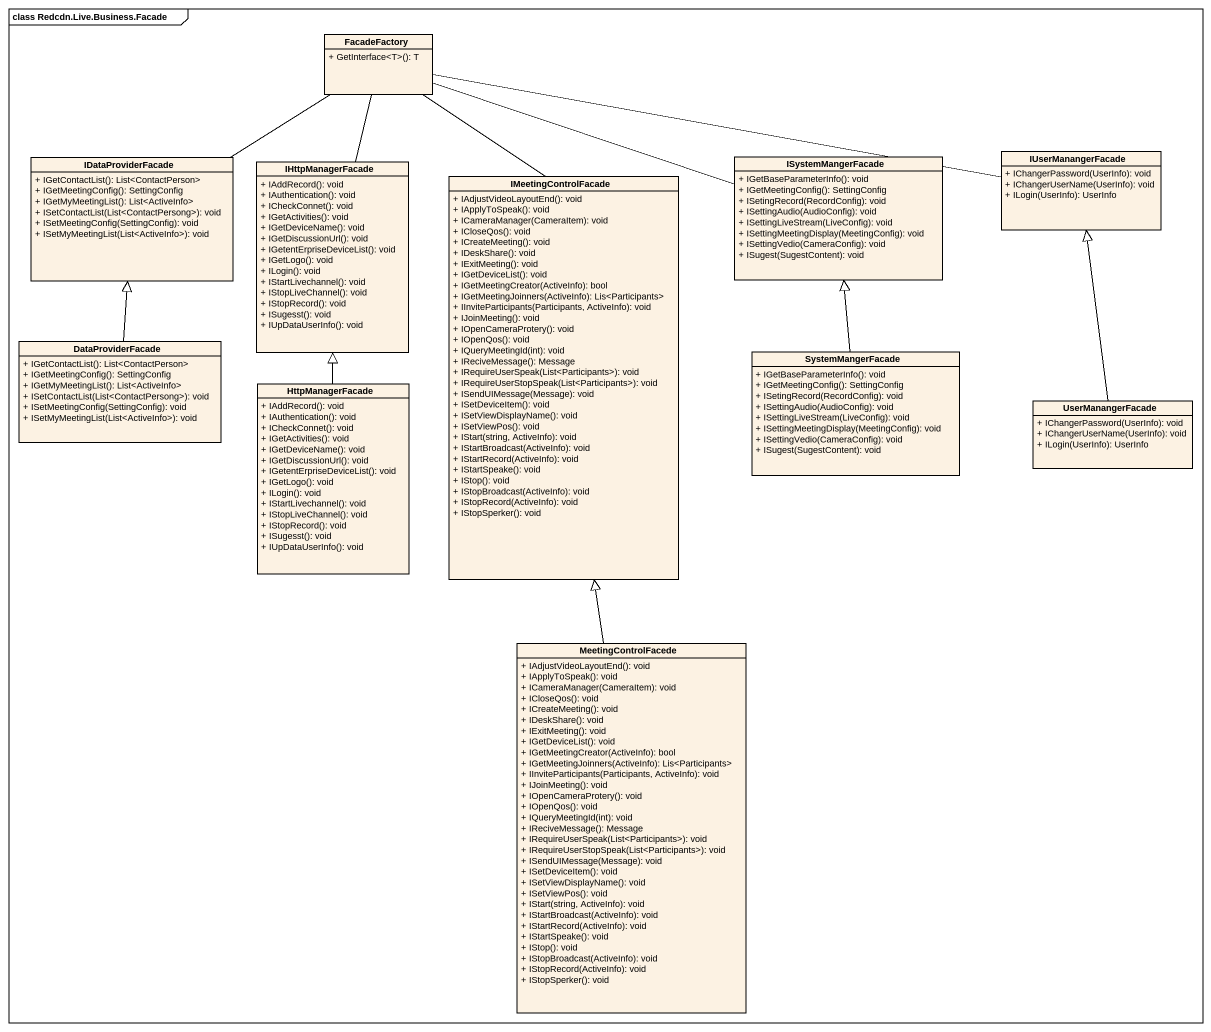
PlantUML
@startuml
mainframe class Redcdn.Live.Business.Facade
hide circle
hide empty members
skinparam classAttributeIconSize 0
class FacadeFactory {
  + GetInterface<T>(): T
}
class IDataProviderFacade {
  + IGetContactList(): List<ContactPerson>
  + IGetMeetingConfig(): SettingConfig
  + IGetMyMeetingList(): List<ActiveInfo>
  + ISetContactList(List<ContactPersong>): void
  + ISetMeetingConfig(SettingConfig): void
  + ISetMyMeetingList(List<ActiveInfo>): void
}
class ISystemMangerFacade {
  + IGetBaseParameterInfo(): void
  + IGetMeetingConfig(): SettingConfig
  + ISetingRecord(RecordConfig): void
  + ISettingAudio(AudioConfig): void
  + ISettingLiveStream(LiveConfig): void
  + ISettingMeetingDisplay(MeetingConfig): void
  + ISettingVedio(CameraConfig): void
  + ISugest(SugestContent): void
}
class IUserManangerFacade {
  + IChangerPassword(UserInfo): void
  + IChangerUserName(UserInfo): void
  + ILogin(UserInfo): UserInfo
}
class IHttpManagerFacade {
  + IAddRecord(): void
  + IAuthentication(): void
  + ICheckConnet(): void
  + IGetActivities(): void
  + IGetDeviceName(): void
  + IGetDiscussionUrl(): void
  + IGetentErpriseDeviceList(): void
  + IGetLogo(): void
  + ILogin(): void
  + IStartLivechannel(): void
  + IStopLiveChannel(): void
  + IStopRecord(): void
  + ISugesst(): void
  + IUpDataUserInfo(): void
}
class IMeetingControlFacade {
  + IAdjustVideoLayoutEnd(): void
  + IApplyToSpeak(): void
  + ICameraManager(CameraItem): void
  + ICloseQos(): void
  + ICreateMeeting(): void
  + IDeskShare(): void
  + IExitMeeting(): void
  + IGetDeviceList(): void
  + IGetMeetingCreator(ActiveInfo): bool
  + IGetMeetingJoinners(ActiveInfo): Lis<Participants>
  + IInviteParticipants(Participants, ActiveInfo): void
  + IJoinMeeting(): void
  + IOpenCameraProtery(): void
  + IOpenQos(): void
  + IQueryMeetingId(int): void
  + IReciveMessage(): Message
  + IRequireUserSpeak(List<Participants>): void
  + IRequireUserStopSpeak(List<Participants>): void
  + ISendUIMessage(Message): void
  + ISetDeviceItem(): void
  + ISetViewDisplayName(): void
  + ISetViewPos(): void
  + IStart(string, ActiveInfo): void
  + IStartBroadcast(ActiveInfo): void
  + IStartRecord(ActiveInfo): void
  + IStartSpeake(): void
  + IStop(): void
  + IStopBroadcast(ActiveInfo): void
  + IStopRecord(ActiveInfo): void
  + IStopSperker(): void
}
class DataProviderFacade {
  + IGetContactList(): List<ContactPerson>
  + IGetMeetingConfig(): SettingConfig
  + IGetMyMeetingList(): List<ActiveInfo>
  + ISetContactList(List<ContactPersong>): void
  + ISetMeetingConfig(SettingConfig): void
  + ISetMyMeetingList(List<ActiveInfo>): void
}
class SystemMangerFacade {
  + IGetBaseParameterInfo(): void
  + IGetMeetingConfig(): SettingConfig
  + ISetingRecord(RecordConfig): void
  + ISettingAudio(AudioConfig): void
  + ISettingLiveStream(LiveConfig): void
  + ISettingMeetingDisplay(MeetingConfig): void
  + ISettingVedio(CameraConfig): void
  + ISugest(SugestContent): void
}
class HttpManagerFacade {
  + IAddRecord(): void
  + IAuthentication(): void
  + ICheckConnet(): void
  + IGetActivities(): void
  + IGetDeviceName(): void
  + IGetDiscussionUrl(): void
  + IGetentErpriseDeviceList(): void
  + IGetLogo(): void
  + ILogin(): void
  + IStartLivechannel(): void
  + IStopLiveChannel(): void
  + IStopRecord(): void
  + ISugesst(): void
  + IUpDataUserInfo(): void
}
class UserManangerFacade {
  + IChangerPassword(UserInfo): void
  + IChangerUserName(UserInfo): void
  + ILogin(UserInfo): UserInfo
}
class MeetingControlFacede {
  + IAdjustVideoLayoutEnd(): void
  + IApplyToSpeak(): void
  + ICameraManager(CameraItem): void
  + ICloseQos(): void
  + ICreateMeeting(): void
  + IDeskShare(): void
  + IExitMeeting(): void
  + IGetDeviceList(): void
  + IGetMeetingCreator(ActiveInfo): bool
  + IGetMeetingJoinners(ActiveInfo): Lis<Participants>
  + IInviteParticipants(Participants, ActiveInfo): void
  + IJoinMeeting(): void
  + IOpenCameraProtery(): void
  + IOpenQos(): void
  + IQueryMeetingId(int): void
  + IReciveMessage(): Message
  + IRequireUserSpeak(List<Participants>): void
  + IRequireUserStopSpeak(List<Participants>): void
  + ISendUIMessage(Message): void
  + ISetDeviceItem(): void
  + ISetViewDisplayName(): void
  + ISetViewPos(): void
  + IStart(string, ActiveInfo): void
  + IStartBroadcast(ActiveInfo): void
  + IStartRecord(ActiveInfo): void
  + IStartSpeake(): void
  + IStop(): void
  + IStopBroadcast(ActiveInfo): void
  + IStopRecord(ActiveInfo): void
  + IStopSperker(): void
}
FacadeFactory -- IDataProviderFacade
FacadeFactory -right- ISystemMangerFacade
FacadeFactory -right- IUserManangerFacade
FacadeFactory -- IHttpManagerFacade
FacadeFactory -- IMeetingControlFacade
DataProviderFacade -up-|> IDataProviderFacade
SystemMangerFacade -up-|> ISystemMangerFacade
HttpManagerFacade -up-|> IHttpManagerFacade
UserManangerFacade -up-|> IUserManangerFacade
MeetingControlFacede -up-|> IMeetingControlFacade
@enduml
